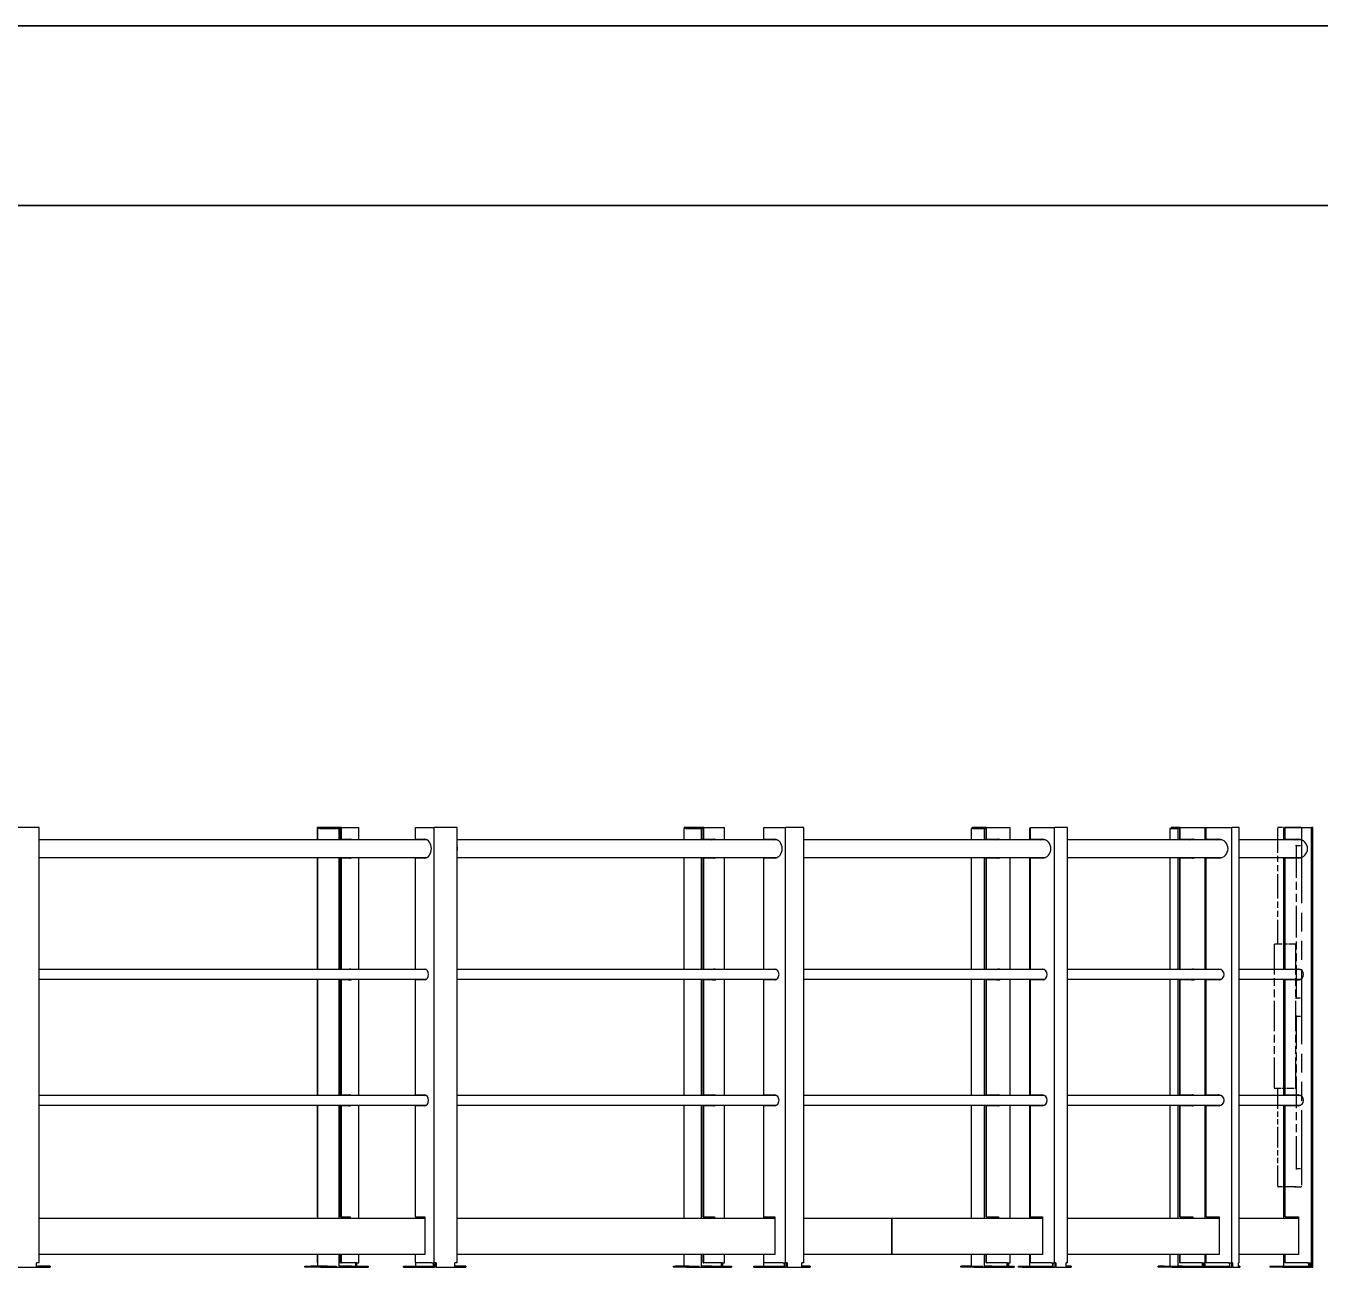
# Model space of a CAD drawing. Header units: millimetres. Extents: x 0 to 59400, y 0 to 42000.
# Drawn here: x 36562 to 40162, y 38547 to 42000 of the extents above; entities that cross this region are included whole.
import ezdxf

# ---------------------------------------------------------------- set-up
doc = ezdxf.new("R2010")
doc.units = ezdxf.units.MM
doc.header["$LTSCALE"] = 100
doc.linetypes.add('DOUBLE_DASH_CHAIN', pattern=[1.2403, 0.6614, -0.0827, 0.1654, -0.0827, 0.1654, -0.0827])
doc.layers.get('0').update_dxf_attribs({"lineweight": 18})
for name, color, linetype, lineweight in [('Border', 7, 'Continuous', 35), ('Reference', 7, 'DOUBLE_DASH_CHAIN', 25), ('Visible', 7, 'Continuous', 25)]:
    doc.layers.add(name, color=color, linetype=linetype, lineweight=lineweight)

# ---------------------------------------------------------------- blocks, each defined once
blk = doc.blocks.new('Borders Bigadan Border')
at = {"layer": 'Border'}
for p, q in [((0, 420), (594, 420)), ((589, 415), (20, 415))]:
    blk.add_line(p, q, dxfattribs=at)

msp = doc.modelspace()

# ---------------------------------------------------------------- linework, layer by layer
at = {"layer": 'Reference', "ltscale": 1.025341}
msp.add_line((40044.01, 39445.38), (40044.01, 39768.43), dxfattribs=at)
at = {"layer": 'Reference', "ltscale": 0.145915}
for p, q in [((40091.95, 39770.38), (40045.96, 39770.38)), ((40091.95, 38770.38), (40045.96, 38770.38))]:
    msp.add_line(p, q, dxfattribs=at)
at = {"layer": 'Reference', "ltscale": 2.063155}
for p, q in [((40108.51, 39770.38), (40091.95, 39770.38)), ((40091.95, 38770.38), (40108.51, 38770.38))]:
    msp.add_line(p, q, dxfattribs=at)
at = {"layer": 'Reference', "ltscale": 3.161765}
msp.add_line((40110.46, 39768.43), (40110.46, 38772.33), dxfattribs=at)
at = {"layer": 'Reference', "ltscale": 1.336254}
for p, q in [((40095.43, 39718.38), (40095.43, 39297.38)), ((40095.43, 39243.38), (40095.43, 38822.38))]:
    msp.add_line(p, q, dxfattribs=at)
at = {"layer": 'Reference', "ltscale": 1.431338}
for p, q in [((40095.44, 39720.38), (40106.93, 39720.38)), ((40106.93, 39295.38), (40095.44, 39295.38)), ((40095.44, 39245.38), (40106.93, 39245.38)), ((40106.93, 38820.38), (40095.44, 38820.38))]:
    msp.add_line(p, q, dxfattribs=at)
at = {"layer": 'Reference', "ltscale": 0.294079}
for p, q in [((40093.21, 39445.38), (40034.21, 39445.38)), ((40034.21, 39045.38), (40093.21, 39045.38))]:
    msp.add_line(p, q, dxfattribs=at)
at = {"layer": 'Reference', "ltscale": 1.269595}
for p, q in [((40034.21, 39445.38), (40034.21, 39045.38)), ((40093.21, 39445.38), (40093.21, 39045.38))]:
    msp.add_line(p, q, dxfattribs=at)
at = {"layer": 'Reference', "ltscale": 0.866629}
msp.add_line((40044.01, 38772.33), (40044.01, 39045.38), dxfattribs=at)
at = {"layer": 'Reference', "ltscale": 0.011797}
for centre, major_axis in [((40046.01, 39768.38), (1.43, -1.43)), ((40046.01, 38772.38), (1.43, 1.43))]:
    msp.add_ellipse(centre, major_axis=major_axis, ratio=0.9748389, start_param=2.3689346, end_param=3.9142507, dxfattribs=at)
at = {"layer": 'Reference', "ltscale": 0.012026}
for centre, major_axis, start_param, end_param in [((40092, 39768.38), (1.43, -1.43), 0.7981383, 2.3689346), ((40108.46, 39768.38), (1.43, 1.43), 5.485047, 7.0558433), ((40092, 38772.38), (1.43, 1.43), 3.9142507, 5.485047), ((40108.46, 38772.38), (1.43, -1.43), 5.5105273, 7.0813236)]:
    msp.add_ellipse(centre, major_axis=major_axis, ratio=0.9748389, start_param=start_param, end_param=end_param, dxfattribs=at)
at = {"layer": 'Reference', "ltscale": 0.016549}
for points, knots in [([(40095.43, 39718.38), (40095.43, 39718.79), (40095.43, 39719.21), (40095.43, 39719.99), (40095.44, 39720.36), (40095.45, 39721.02), (40095.46, 39721.31), (40095.47, 39721.75), (40095.48, 39721.92), (40095.49, 39722.03), (40095.49, 39722.05), (40095.49, 39722.06), (40095.49, 39722.06), (40095.49, 39722.06)], [4.712389, 4.712389, 4.712389, 4.712389, 5.0265482, 5.0265482, 5.3407075, 5.3407075, 5.6504984, 5.6504984, 5.9402856, 5.9402856, 6.0371195, 6.0371195, 6.0488163, 6.0488163, 6.0488163, 6.0488163]), ([(40095.49, 39293.7), (40095.49, 39293.7), (40095.49, 39293.7), (40095.49, 39293.7), (40095.49, 39293.72), (40095.48, 39293.81), (40095.48, 39293.91), (40095.47, 39294.2), (40095.46, 39294.42), (40095.45, 39294.74), (40095.45, 39294.82), (40095.45, 39294.97), (40095.45, 39295.05), (40095.44, 39295.21), (40095.44, 39295.3), (40095.44, 39295.47), (40095.44, 39295.56), (40095.44, 39295.74), (40095.43, 39295.83), (40095.43, 39296.02), (40095.43, 39296.12), (40095.43, 39296.32), (40095.43, 39296.42), (40095.43, 39296.62), (40095.43, 39296.72), (40095.43, 39297), (40095.43, 39297.19), (40095.43, 39297.38)], [3.3759616, 3.3759616, 3.3759616, 3.3759616, 3.3767774, 3.3767774, 3.484784, 3.484784, 3.6786455, 3.6786455, 3.9521385, 3.9521385, 4.0279299, 4.0279299, 4.1045943, 4.1045943, 4.1811864, 4.1811864, 4.2567862, 4.2567862, 4.3346592, 4.3346592, 4.413499, 4.413499, 4.4923102, 4.4923102, 4.5701059, 4.5701059, 4.712389, 4.712389, 4.712389, 4.712389]), ([(40095.49, 39247.06), (40095.49, 39247.06), (40095.49, 39247.06), (40095.49, 39247.06), (40095.49, 39247.04), (40095.48, 39246.95), (40095.48, 39246.85), (40095.47, 39246.56), (40095.46, 39246.34), (40095.45, 39246.02), (40095.45, 39245.94), (40095.45, 39245.79), (40095.45, 39245.71), (40095.44, 39245.55), (40095.44, 39245.46), (40095.44, 39245.29), (40095.44, 39245.2), (40095.44, 39245.02), (40095.43, 39244.93), (40095.43, 39244.74), (40095.43, 39244.64), (40095.43, 39244.44), (40095.43, 39244.34), (40095.43, 39244.14), (40095.43, 39244.04), (40095.43, 39243.75), (40095.43, 39243.57), (40095.43, 39243.38)], [0.234369, 0.234369, 0.234369, 0.234369, 0.2351847, 0.2351847, 0.3431913, 0.3431913, 0.5370528, 0.5370528, 0.8105459, 0.8105459, 0.8863373, 0.8863373, 0.9630016, 0.9630016, 1.0395937, 1.0395937, 1.1151935, 1.1151935, 1.1930666, 1.1930666, 1.2719063, 1.2719063, 1.3507176, 1.3507176, 1.4285132, 1.4285132, 1.5707963, 1.5707963, 1.5707963, 1.5707963]), ([(40095.43, 38822.38), (40095.43, 38821.97), (40095.43, 38821.55), (40095.43, 38821.06), (40095.43, 38820.97), (40095.43, 38820.78), (40095.44, 38820.68), (40095.44, 38820.5), (40095.44, 38820.41), (40095.44, 38820.23), (40095.44, 38820.15), (40095.45, 38819.74), (40095.46, 38819.45), (40095.47, 38819.01), (40095.48, 38818.84), (40095.49, 38818.73), (40095.49, 38818.71), (40095.49, 38818.7), (40095.49, 38818.7), (40095.49, 38818.7)], [1.5707963, 1.5707963, 1.5707963, 1.5707963, 1.8849556, 1.8849556, 1.9629221, 1.9629221, 2.0419405, 2.0419405, 2.1210104, 2.1210104, 2.1991149, 2.1991149, 2.5089057, 2.5089057, 2.798693, 2.798693, 2.8955268, 2.8955268, 2.9072237, 2.9072237, 2.9072237, 2.9072237])]:
    msp.add_open_spline(points, degree=3, knots=knots, dxfattribs=at)
at = {"layer": 'Visible'}
for p, q in [((36599.77, 39770.38), (36525.07, 39770.38)), ((36599.77, 38559.38), (36599.77, 39770.38)), ((37439.89, 39770.38), (37372.9, 39770.38)), ((37372.9, 39770.38), (37372.9, 39737.38)), ((37373.28, 39767.38), (37373.28, 39735.53)), ((37379.98, 39767.38), (37373.28, 39767.38)), ((37379.98, 39767.38), (37426.13, 39767.38)), ((37426.13, 39767.38), (37432.83, 39767.38)), ((37436.17, 39767.38), (37432.83, 39767.38)), ((37432.83, 39767.38), (37432.83, 39735.53)), ((37437.66, 39767.38), (37436.17, 39767.38)), ((37437.66, 39737.38), (37437.66, 39767.38)), ((37439.89, 39770.38), (37488.64, 39770.38)), ((37439.89, 39737.38), (37439.89, 39770.38)), ((37488.64, 39735.53), (37488.64, 39770.38)), ((37646.27, 39770.38), (37697.49, 39770.38)), ((37646.27, 39737.38), (37646.27, 39770.38)), ((37761.61, 39770.38), (37697.49, 39770.38)), ((37697.49, 38559.38), (37697.49, 39770.38)), ((37761.61, 38559.38), (37761.61, 39770.38)), ((38392.08, 39767.38), (38392.08, 39735.53)), ((38397.55, 39767.38), (38392.08, 39767.38)), ((38447.72, 39770.38), (38393.01, 39770.38)), ((38393.01, 39770.38), (38393.01, 39767.38)), ((38397.55, 39767.38), (38435.24, 39767.38)), ((38435.24, 39767.38), (38440.71, 39767.38)), ((38444.68, 39767.38), (38440.71, 39767.38)), ((38440.71, 39767.38), (38440.71, 39735.53)), ((38445.9, 39767.38), (38444.68, 39767.38)), ((38445.9, 39737.38), (38445.9, 39767.38)), ((38447.72, 39770.38), (38505.68, 39770.38)), ((38447.72, 39737.38), (38447.72, 39770.38)), ((38505.68, 39735.53), (38505.68, 39770.38)), ((38614.65, 39767.38), (38613.4, 39767.38)), ((38613.4, 39767.38), (38613.4, 39735.53)), ((38614.65, 39770.38), (38674.61, 39770.38)), ((38614.65, 39737.38), (38614.65, 39770.38)), ((38725.95, 39770.38), (38674.61, 39770.38)), ((38674.61, 38559.38), (38674.61, 39770.38)), ((38725.95, 38559.38), (38725.95, 39770.38)), ((39191.61, 39767.38), (39191.61, 39735.53)), ((39195.66, 39767.38), (39191.61, 39767.38)), ((39234.37, 39770.38), (39193.82, 39770.38)), ((39193.82, 39770.38), (39193.82, 39767.38)), ((39195.66, 39767.38), (39223.6, 39767.38)), ((39223.6, 39767.38), (39227.65, 39767.38)), ((39232.12, 39767.38), (39227.65, 39767.38)), ((39227.65, 39767.38), (39227.65, 39735.53)), ((39233.02, 39767.38), (39232.12, 39767.38)), ((39233.02, 39737.38), (39233.02, 39767.38)), ((39234.37, 39770.38), (39299.54, 39770.38)), ((39234.37, 39737.38), (39234.37, 39770.38)), ((39299.54, 39735.53), (39299.54, 39770.38)), ((39356.1, 39767.38), (39353.58, 39767.38)), ((39353.58, 39767.38), (39353.58, 39735.53)), ((39356.1, 39770.38), (39422.72, 39770.38)), ((39356.1, 39737.38), (39356.1, 39770.38)), ((39459.5, 39770.38), (39422.72, 39770.38)), ((39422.72, 38559.38), (39422.72, 39770.38)), ((39459.5, 38559.38), (39459.5, 39770.38)), ((39744.29, 39767.38), (39744.29, 39735.53)), ((39746.79, 39767.38), (39744.29, 39767.38)), ((39746.79, 39767.38), (39764, 39767.38)), ((39772.7, 39770.38), (39747.7, 39770.38)), ((39747.7, 39770.38), (39747.7, 39767.38)), ((39764, 39767.38), (39766.5, 39767.38)), ((39771.31, 39767.38), (39766.5, 39767.38)), ((39766.5, 39767.38), (39766.5, 39735.53)), ((39771.86, 39767.38), (39771.31, 39767.38)), ((39771.86, 39737.38), (39771.86, 39767.38)), ((39772.7, 39770.38), (39842.82, 39770.38)), ((39772.7, 39737.38), (39772.7, 39770.38)), ((39845.02, 39767.38), (39841.32, 39767.38)), ((39841.32, 39767.38), (39841.32, 39735.53)), ((39842.82, 39767.38), (39842.82, 39770.38)), ((39845.02, 39770.38), (39916.01, 39770.38)), ((39845.02, 39737.38), (39845.02, 39770.38)), ((39936.96, 39770.38), (39916.01, 39770.38)), ((39916.01, 38559.38), (39916.01, 39770.38)), ((39936.96, 38559.38), (39936.96, 39770.38)), ((40064.54, 39767.38), (40059.79, 39767.38)), ((40059.79, 39767.38), (40059.79, 39735.53)), ((40064.54, 39770.38), (40137.45, 39770.38)), ((40064.54, 39737.38), (40064.54, 39770.38)), ((40141.86, 39770.38), (40137.45, 39770.38)), ((40137.45, 38559.38), (40137.45, 39770.38)), ((40141.86, 38559.38), (40141.86, 39770.38)), ((37678.64, 39735.53), (36599.77, 39735.53)), ((37372.9, 39737.38), (37373.28, 39737.38)), ((37437.66, 39737.38), (37439.89, 39737.38)), ((37439.89, 39737.38), (37464.27, 39737.38)), ((37455.09, 39735.53), (37457.23, 39737.38)), ((37646.27, 39737.38), (37671.88, 39737.38)), ((37646.32, 39737.38), (37646.32, 39735.53)), ((37669.71, 39735.53), (37671.95, 39737.38)), ((37673.9, 39737.22), (37671.84, 39735.53)), ((38652.54, 39735.53), (37761.61, 39735.53)), ((38445.9, 39737.38), (38447.72, 39737.38)), ((38447.72, 39737.38), (38476.7, 39737.38)), ((38467.17, 39735.53), (38469.72, 39737.38)), ((38614.65, 39737.38), (38644.63, 39737.38)), ((38640.77, 39735.53), (38643.4, 39737.38)), ((38645.11, 39737.37), (38642.48, 39735.53)), ((39398.2, 39735.53), (38725.95, 39735.53)), ((39233.02, 39737.38), (39234.37, 39737.38)), ((39234.37, 39737.38), (39266.95, 39737.38)), ((39257.41, 39735.53), (39260.27, 39737.38)), ((39257.66, 39735.53), (39257.66, 39735.69)), ((39356.1, 39737.38), (39389.41, 39737.38)), ((39383.99, 39735.53), (39386.92, 39737.38)), ((39388.15, 39737.38), (39385.22, 39735.53)), ((39387.78, 39735.53), (39387.78, 39737.15)), ((39889.88, 39735.53), (39459.5, 39735.53)), ((39771.86, 39737.38), (39772.7, 39737.38)), ((39772.7, 39737.38), (39807.76, 39737.38)), ((39798.52, 39735.53), (39801.6, 39737.38)), ((39815.78, 39735.53), (39815.78, 39735.69)), ((39845.02, 39737.38), (39880.51, 39737.38)), ((39873.73, 39735.53), (39876.85, 39737.38)), ((39877.55, 39737.38), (39874.43, 39735.53)), ((40105.49, 39735.53), (39936.96, 39735.53)), ((40064.54, 39737.38), (40101, 39737.38)), ((40093.08, 39735.53), (40096.28, 39737.38)), ((40096.43, 39737.38), (40093.23, 39735.53)), ((40096.85, 39735.53), (40100.05, 39737.38)), ((40100.2, 39737.38), (40097, 39735.53)), ((36599.77, 39687.23), (37678.64, 39687.23)), ((37372.9, 39685.38), (37372.9, 39376.38)), ((37373.28, 39685.38), (37372.9, 39685.38)), ((37373.28, 39687.23), (37373.28, 39374.83)), ((37432.83, 39687.23), (37432.83, 39374.83)), ((37439.89, 39685.38), (37437.66, 39685.38)), ((37437.66, 39376.38), (37437.66, 39685.38)), ((37439.89, 39376.38), (37439.89, 39685.38)), ((37464.27, 39685.38), (37439.89, 39685.38)), ((37488.64, 39374.83), (37488.64, 39687.23)), ((37646.27, 39376.38), (37646.27, 39685.38)), ((37671.88, 39685.38), (37646.27, 39685.38)), ((37646.32, 39687.23), (37646.32, 39685.38)), ((37761.61, 39687.23), (38652.54, 39687.23)), ((38392.08, 39687.23), (38392.08, 39374.83)), ((38440.71, 39687.23), (38440.71, 39374.83)), ((38447.72, 39685.38), (38445.9, 39685.38)), ((38445.9, 39376.38), (38445.9, 39685.38)), ((38447.72, 39376.38), (38447.72, 39685.38)), ((38476.7, 39685.38), (38447.72, 39685.38)), ((38505.68, 39374.83), (38505.68, 39687.23)), ((38613.4, 39687.23), (38613.4, 39374.83)), ((38614.65, 39376.38), (38614.65, 39685.38)), ((38644.63, 39685.38), (38614.65, 39685.38)), ((38725.95, 39687.23), (39398.2, 39687.23)), ((39191.61, 39687.23), (39191.61, 39374.83)), ((39227.65, 39687.23), (39227.65, 39374.83)), ((39234.37, 39685.38), (39233.02, 39685.38)), ((39233.02, 39376.38), (39233.02, 39685.38)), ((39234.37, 39376.38), (39234.37, 39685.38)), ((39266.95, 39685.38), (39234.37, 39685.38)), ((39299.54, 39374.83), (39299.54, 39687.23)), ((39353.58, 39687.23), (39353.58, 39374.83)), ((39356.1, 39376.38), (39356.1, 39685.38)), ((39389.41, 39685.38), (39356.1, 39685.38)), ((39387.78, 39686.44), (39387.78, 39687.23)), ((39459.5, 39687.23), (39889.88, 39687.23)), ((39744.29, 39687.23), (39744.29, 39374.83)), ((39766.5, 39687.23), (39766.5, 39374.83)), ((39772.7, 39685.38), (39771.86, 39685.38)), ((39771.86, 39376.38), (39771.86, 39685.38)), ((39772.7, 39376.38), (39772.7, 39685.38)), ((39807.76, 39685.38), (39772.7, 39685.38)), ((39812.37, 39686), (39812.37, 39687.23)), ((39815.78, 39687.07), (39815.78, 39687.23)), ((39841.32, 39687.23), (39841.32, 39374.83)), ((39845.02, 39376.38), (39845.02, 39685.38)), ((39880.51, 39685.38), (39845.02, 39685.38)), ((39936.96, 39687.23), (40105.49, 39687.23)), ((40059.79, 39687.23), (40059.79, 39374.83)), ((40064.54, 39376.38), (40064.54, 39685.38)), ((40101, 39685.38), (40064.54, 39685.38)), ((37676.54, 39374.83), (36599.77, 39374.83)), ((36599.77, 39347.93), (37676.54, 39347.93)), ((37372.9, 39376.38), (37373.28, 39376.38)), ((37372.9, 39346.38), (37372.9, 39026.38)), ((37373.28, 39346.38), (37372.9, 39346.38)), ((37373.28, 39347.93), (37373.28, 39024.83)), ((37432.83, 39347.93), (37432.83, 39024.83)), ((37437.66, 39376.38), (37439.89, 39376.38)), ((37439.89, 39346.38), (37437.66, 39346.38)), ((37437.66, 39026.38), (37437.66, 39346.38)), ((37439.89, 39376.38), (37464.27, 39376.38)), ((37439.89, 39026.38), (37439.89, 39346.38)), ((37464.27, 39346.38), (37439.89, 39346.38)), ((37457.4, 39374.83), (37459.2, 39376.38)), ((37488.64, 39024.83), (37488.64, 39347.93)), ((37646.27, 39376.38), (37671.88, 39376.38)), ((37646.27, 39026.38), (37646.27, 39346.38)), ((37671.88, 39346.38), (37646.27, 39346.38)), ((37646.32, 39376.38), (37646.32, 39374.83)), ((37646.32, 39347.93), (37646.32, 39346.38)), ((37672.14, 39374.83), (37673.74, 39376.14)), ((37675.22, 39375.6), (37674.28, 39374.83)), ((38650.08, 39374.83), (37761.61, 39374.83)), ((37761.61, 39347.93), (38650.08, 39347.93)), ((38392.08, 39347.93), (38392.08, 39024.83)), ((38440.71, 39347.93), (38440.71, 39024.83)), ((38445.9, 39376.38), (38447.72, 39376.38)), ((38447.72, 39346.38), (38445.9, 39346.38)), ((38445.9, 39026.38), (38445.9, 39346.38)), ((38447.72, 39376.38), (38476.7, 39376.38)), ((38447.72, 39026.38), (38447.72, 39346.38)), ((38476.7, 39346.38), (38447.72, 39346.38)), ((38469.93, 39374.83), (38472.06, 39376.38)), ((38505.68, 39024.83), (38505.68, 39347.93)), ((38613.4, 39347.93), (38613.4, 39024.83)), ((38614.65, 39376.38), (38644.63, 39376.38)), ((38614.65, 39026.38), (38614.65, 39346.38)), ((38644.63, 39346.38), (38614.65, 39346.38)), ((38643.62, 39374.83), (38645.74, 39376.32)), ((38647.1, 39376.07), (38645.33, 39374.83)), ((39395.47, 39374.83), (38725.95, 39374.83)), ((38725.95, 39347.93), (39395.47, 39347.93)), ((39191.61, 39347.93), (39191.61, 39024.83)), ((39227.65, 39347.93), (39227.65, 39024.83)), ((39233.02, 39376.38), (39234.37, 39376.38)), ((39234.37, 39346.38), (39233.02, 39346.38)), ((39233.02, 39026.38), (39233.02, 39346.38)), ((39234.37, 39376.38), (39266.95, 39376.38)), ((39234.37, 39026.38), (39234.37, 39346.38)), ((39266.95, 39346.38), (39234.37, 39346.38)), ((39260.5, 39374.83), (39262.9, 39376.38)), ((39299.54, 39024.83), (39299.54, 39347.93)), ((39353.58, 39347.93), (39353.58, 39024.83)), ((39356.1, 39376.38), (39389.41, 39376.38)), ((39356.1, 39026.38), (39356.1, 39346.38)), ((39389.41, 39346.38), (39356.1, 39346.38)), ((39387.16, 39374.83), (39389.61, 39376.38)), ((39390.73, 39376.31), (39388.39, 39374.83)), ((39886.97, 39374.83), (39459.5, 39374.83)), ((39459.5, 39347.93), (39886.97, 39347.93)), ((39744.29, 39347.93), (39744.29, 39024.83)), ((39766.5, 39347.93), (39766.5, 39024.83)), ((39771.86, 39376.38), (39772.7, 39376.38)), ((39772.7, 39346.38), (39771.86, 39346.38)), ((39771.86, 39026.38), (39771.86, 39346.38)), ((39772.7, 39376.38), (39807.76, 39376.38)), ((39772.7, 39026.38), (39772.7, 39346.38)), ((39807.76, 39346.38), (39772.7, 39346.38)), ((39801.85, 39374.83), (39804.43, 39376.38)), ((39812.37, 39347.49), (39812.37, 39347.93)), ((39841.32, 39347.93), (39841.32, 39024.83)), ((39845.02, 39376.38), (39880.51, 39376.38)), ((39845.02, 39026.38), (39845.02, 39346.38)), ((39880.51, 39346.38), (39845.02, 39346.38)), ((39877.1, 39374.83), (39879.71, 39376.38)), ((39880.41, 39376.38), (39877.8, 39374.83)), ((40105.49, 39374.83), (39936.96, 39374.83)), ((39936.96, 39347.93), (40105.49, 39347.93)), ((40059.79, 39347.93), (40059.79, 39024.83)), ((40064.54, 39376.38), (40101, 39376.38)), ((40064.54, 39026.38), (40064.54, 39346.38)), ((40101, 39346.38), (40064.54, 39346.38)), ((40096.54, 39374.83), (40099.23, 39376.38)), ((40099.37, 39376.38), (40096.69, 39374.83)), ((40100.31, 39374.83), (40102.8, 39376.27)), ((40102.92, 39376.25), (40100.46, 39374.83)), ((37676.54, 39024.83), (36599.77, 39024.83)), ((37372.9, 39026.38), (37373.28, 39026.38)), ((37437.66, 39026.38), (37439.89, 39026.38)), ((37439.89, 39026.38), (37464.27, 39026.38)), ((37457.4, 39024.83), (37459.2, 39026.38)), ((37646.27, 39026.38), (37671.88, 39026.38)), ((37646.32, 39026.38), (37646.32, 39024.83)), ((37672.14, 39024.83), (37673.74, 39026.14)), ((37675.22, 39025.6), (37674.28, 39024.83)), ((38650.08, 39024.83), (37761.61, 39024.83)), ((38445.9, 39026.38), (38447.72, 39026.38)), ((38447.72, 39026.38), (38476.7, 39026.38)), ((38469.93, 39024.83), (38472.06, 39026.38)), ((38614.65, 39026.38), (38644.63, 39026.38)), ((38643.62, 39024.83), (38645.74, 39026.32)), ((38647.1, 39026.07), (38645.33, 39024.83)), ((39395.47, 39024.83), (38725.95, 39024.83)), ((39233.02, 39026.38), (39234.37, 39026.38)), ((39234.37, 39026.38), (39266.95, 39026.38)), ((39260.5, 39024.83), (39262.9, 39026.38)), ((39356.1, 39026.38), (39389.41, 39026.38)), ((39387.16, 39024.83), (39389.61, 39026.38)), ((39390.73, 39026.31), (39388.39, 39024.83)), ((39886.97, 39024.83), (39459.5, 39024.83)), ((39771.86, 39026.38), (39772.7, 39026.38)), ((39772.7, 39026.38), (39807.76, 39026.38)), ((39801.85, 39024.83), (39804.43, 39026.38)), ((39845.02, 39026.38), (39880.51, 39026.38)), ((39877.1, 39024.83), (39879.71, 39026.38)), ((39880.41, 39026.38), (39877.8, 39024.83)), ((40105.49, 39024.83), (39936.96, 39024.83)), ((40064.54, 39026.38), (40101, 39026.38)), ((40096.54, 39024.83), (40099.23, 39026.38)), ((40099.37, 39026.38), (40096.69, 39024.83)), ((40100.31, 39024.83), (40102.8, 39026.27)), ((40102.92, 39026.25), (40100.46, 39024.83)), ((36599.77, 38997.93), (37676.54, 38997.93)), ((37372.9, 38996.38), (37372.9, 38687.38)), ((37373.28, 38996.38), (37372.9, 38996.38)), ((37373.28, 38997.93), (37373.28, 38682.38)), ((37432.83, 38997.93), (37432.83, 38682.38)), ((37439.89, 38996.38), (37437.66, 38996.38)), ((37437.66, 38687.38), (37437.66, 38996.38)), ((37464.27, 38996.38), (37439.89, 38996.38)), ((37439.89, 38687.38), (37439.89, 38996.38)), ((37488.64, 38682.38), (37488.64, 38997.93)), ((37671.88, 38996.38), (37646.27, 38996.38)), ((37646.27, 38687.38), (37646.27, 38996.38)), ((37646.32, 38997.93), (37646.32, 38996.38)), ((37761.61, 38997.93), (38650.08, 38997.93)), ((38392.08, 38997.93), (38392.08, 38682.38)), ((38440.71, 38997.93), (38440.71, 38682.38)), ((38447.72, 38996.38), (38445.9, 38996.38)), ((38445.9, 38687.38), (38445.9, 38996.38)), ((38476.7, 38996.38), (38447.72, 38996.38)), ((38447.72, 38687.38), (38447.72, 38996.38)), ((38505.68, 38682.38), (38505.68, 38997.93)), ((38613.4, 38997.93), (38613.4, 38682.38)), ((38644.63, 38996.38), (38614.65, 38996.38)), ((38614.65, 38687.38), (38614.65, 38996.38)), ((38725.95, 38997.93), (39395.47, 38997.93)), ((39191.61, 38997.93), (39191.61, 38682.38)), ((39227.65, 38997.93), (39227.65, 38682.38)), ((39234.37, 38996.38), (39233.02, 38996.38)), ((39233.02, 38687.38), (39233.02, 38996.38)), ((39266.95, 38996.38), (39234.37, 38996.38)), ((39234.37, 38687.38), (39234.37, 38996.38)), ((39299.54, 38682.38), (39299.54, 38997.93)), ((39353.58, 38997.93), (39353.58, 38682.38)), ((39389.41, 38996.38), (39356.1, 38996.38)), ((39356.1, 38687.38), (39356.1, 38996.38)), ((39459.5, 38997.93), (39886.97, 38997.93)), ((39744.29, 38997.93), (39744.29, 38682.38)), ((39766.5, 38997.93), (39766.5, 38682.38)), ((39772.7, 38996.38), (39771.86, 38996.38)), ((39771.86, 38687.38), (39771.86, 38996.38)), ((39807.76, 38996.38), (39772.7, 38996.38)), ((39772.7, 38687.38), (39772.7, 38996.38)), ((39812.37, 38997.49), (39812.37, 38997.93)), ((39841.32, 38997.93), (39841.32, 38682.38)), ((39880.51, 38996.38), (39845.02, 38996.38)), ((39845.02, 38687.38), (39845.02, 38996.38)), ((39936.96, 38997.93), (40105.49, 38997.93)), ((40059.79, 38997.93), (40059.79, 38682.38)), ((40101, 38996.38), (40064.54, 38996.38)), ((40064.54, 38687.38), (40064.54, 38996.38)), ((37672.23, 38682.38), (36599.77, 38682.38)), ((37372.9, 38687.38), (37373.28, 38687.38)), ((37437.66, 38687.38), (37439.89, 38687.38)), ((37439.89, 38687.38), (37464.6, 38687.38)), ((37452.86, 38682.38), (37452.86, 38687.38)), ((37462.37, 38682.38), (37462.37, 38687.38)), ((37464.6, 38687.38), (37464.6, 38682.38)), ((37646.27, 38687.38), (37672.23, 38687.38)), ((37646.32, 38687.38), (37646.32, 38682.38)), ((37667.37, 38682.38), (37667.37, 38687.38)), ((37669.51, 38687.38), (37669.51, 38682.38)), ((37672.23, 38687.38), (37672.23, 38582.38)), ((38645.04, 38682.38), (37761.61, 38682.38)), ((38445.9, 38687.38), (38447.72, 38687.38)), ((38447.72, 38687.38), (38477.1, 38687.38)), ((38464.53, 38682.38), (38464.53, 38687.38)), ((38475.27, 38682.38), (38475.27, 38687.38)), ((38477.1, 38687.38), (38477.1, 38682.38)), ((38614.65, 38687.38), (38645.04, 38687.38)), ((38638.04, 38682.38), (38638.04, 38687.38)), ((38639.75, 38687.38), (38639.75, 38682.38)), ((38645.04, 38687.38), (38645.04, 38582.38)), ((38969.89, 38682.38), (38725.95, 38682.38)), ((38969.89, 38682.38), (38970.55, 38682.38)), ((38969.89, 38682.38), (38969.89, 38582.38)), ((38970.55, 38682.38), (38970.55, 38582.38)), ((39389.87, 38682.38), (38970.55, 38682.38)), ((39233.02, 38687.38), (39234.37, 38687.38)), ((39234.37, 38687.38), (39267.4, 38687.38)), ((39254.43, 38682.38), (39254.43, 38687.38)), ((39257.66, 38682.38), (39257.66, 38687.38)), ((39266.05, 38682.38), (39266.05, 38687.38)), ((39267.4, 38687.38), (39267.4, 38682.38)), ((39356.1, 38687.38), (39389.87, 38687.38)), ((39380.96, 38682.38), (39380.96, 38687.38)), ((39382.18, 38687.38), (39382.18, 38682.38)), ((39387.78, 38682.38), (39387.78, 38687.38)), ((39389.87, 38687.38), (39389.87, 38582.38)), ((39881, 38682.38), (39459.5, 38682.38)), ((39771.86, 38687.38), (39772.7, 38687.38)), ((39772.7, 38687.38), (39808.24, 38687.38)), ((39795.32, 38682.38), (39795.32, 38687.38)), ((39807.41, 38682.38), (39807.41, 38687.38)), ((39808.24, 38687.38), (39808.24, 38682.38)), ((39845.02, 38687.38), (39881, 38687.38)), ((39870.49, 38682.38), (39870.49, 38687.38)), ((39871.19, 38687.38), (39871.19, 38682.38)), ((39881, 38687.38), (39881, 38582.38)), ((40101.5, 38682.38), (39936.96, 38682.38)), ((40064.54, 38687.38), (40101.5, 38687.38)), ((40089.76, 38682.38), (40089.76, 38687.38)), ((40089.9, 38687.38), (40089.9, 38682.38)), ((40093.52, 38682.38), (40093.52, 38687.38)), ((40093.67, 38687.38), (40093.67, 38682.38)), ((40101.5, 38687.38), (40101.5, 38582.38)), ((36599.77, 38559.38), (36592.3, 38559.38)), ((36592.3, 38547.38), (36592.3, 38559.38)), ((36592.3, 38550.38), (36596.14, 38550.38)), ((36630.17, 38550.38), (36596.14, 38550.38)), ((37671.44, 38582.38), (36599.77, 38582.38)), ((36630.17, 38550.38), (36630.17, 38547.38)), ((37338.3, 38550.38), (37355.27, 38550.38)), ((37338.3, 38547.38), (37338.3, 38550.38)), ((37401.42, 38550.39), (37355.27, 38550.39)), ((37355.27, 38547.39), (37355.27, 38550.39)), ((37372.9, 38582.38), (37372.9, 38559.38)), ((37373.28, 38559.38), (37372.9, 38559.38)), ((37373.28, 38582.38), (37373.28, 38550.39)), ((37401.42, 38550.39), (37424.13, 38550.39)), ((37401.42, 38547.39), (37401.42, 38550.39)), ((37424.13, 38550.39), (37426.13, 38550.39)), ((37426.13, 38547.39), (37426.13, 38550.39)), ((37432.83, 38582.38), (37432.83, 38550.38)), ((37467.81, 38550.38), (37432.83, 38550.38)), ((37437.66, 38559.38), (37437.66, 38582.38)), ((37437.66, 38559.38), (37439.89, 38559.38)), ((37439.89, 38559.38), (37439.89, 38582.38)), ((37482.63, 38559.38), (37439.89, 38559.38)), ((37467.81, 38550.38), (37514.56, 38550.38)), ((37467.81, 38547.38), (37467.81, 38550.38)), ((37479.58, 38559.38), (37479.58, 38556.38)), ((37479.58, 38556.38), (37479.58, 38550.38)), ((37479.94, 38559.38), (37479.94, 38550.38)), ((37481.94, 38559.38), (37481.94, 38550.38)), ((37482.63, 38559.38), (37488.64, 38559.38)), ((37488.64, 38559.38), (37488.64, 38582.38)), ((37514.56, 38550.38), (37514.56, 38547.38)), ((37612.83, 38550.38), (37661.95, 38550.38)), ((37612.83, 38547.38), (37612.83, 38550.38)), ((37626.77, 38550.39), (37646.32, 38550.39)), ((37626.77, 38550.38), (37626.77, 38550.39)), ((37646.27, 38559.38), (37646.27, 38582.38)), ((37691.17, 38559.38), (37646.27, 38559.38)), ((37646.32, 38559.38), (37646.32, 38550.38)), ((37661.95, 38550.38), (37691.16, 38550.38)), ((37661.95, 38550.38), (37661.95, 38547.38)), ((37672.23, 38582.38), (37671.44, 38582.38)), ((37691.16, 38550.38), (37695.44, 38550.38)), ((37691.17, 38559.38), (37697.49, 38559.38)), ((37695.44, 38559.38), (37695.44, 38556.38)), ((37695.44, 38556.38), (37695.44, 38550.38)), ((37703.9, 38559.38), (37697.49, 38559.38)), ((37697.57, 38556.38), (37697.57, 38559.38)), ((37697.57, 38556.38), (37697.57, 38547.38)), ((37701.8, 38559.38), (37701.8, 38547.38)), ((37703.9, 38559.38), (37703.9, 38547.38)), ((37761.61, 38559.38), (37755.2, 38559.38)), ((37755.2, 38547.38), (37755.2, 38559.38)), ((37755.2, 38550.38), (37756.71, 38550.38)), ((37785.92, 38550.38), (37756.71, 38550.38)), ((38644.12, 38582.38), (37761.61, 38582.38)), ((37785.92, 38550.38), (37785.92, 38547.38)), ((38363.5, 38550.38), (38368.17, 38550.38)), ((38363.5, 38547.38), (38363.5, 38550.38)), ((38405.86, 38550.39), (38368.17, 38550.39)), ((38368.17, 38547.39), (38368.17, 38550.39)), ((38392.08, 38582.38), (38392.08, 38550.39)), ((38405.86, 38550.39), (38432.86, 38550.39)), ((38405.86, 38547.39), (38405.86, 38550.39)), ((38432.86, 38550.39), (38435.24, 38550.39)), ((38435.24, 38547.39), (38435.24, 38550.39)), ((38440.71, 38582.38), (38440.71, 38550.38)), ((38469.28, 38550.38), (38440.71, 38550.38)), ((38445.9, 38559.38), (38445.9, 38582.38)), ((38445.9, 38559.38), (38447.72, 38559.38)), ((38447.72, 38559.38), (38447.72, 38582.38)), ((38498.53, 38559.38), (38447.72, 38559.38)), ((38469.28, 38550.38), (38524.86, 38550.38)), ((38469.28, 38547.38), (38469.28, 38550.38)), ((38496.29, 38559.38), (38496.29, 38556.38)), ((38496.29, 38556.38), (38496.29, 38550.38)), ((38497.83, 38559.38), (38497.83, 38550.38)), ((38498.53, 38559.38), (38505.68, 38559.38)), ((38500.21, 38559.38), (38500.21, 38550.38)), ((38505.68, 38559.38), (38505.68, 38582.38)), ((38524.86, 38550.38), (38524.86, 38547.38)), ((38586.59, 38550.38), (38644.08, 38550.38)), ((38586.59, 38547.38), (38586.59, 38550.38)), ((38588.14, 38550.39), (38613.4, 38550.39)), ((38588.14, 38550.38), (38588.14, 38550.39)), ((38613.4, 38582.38), (38613.4, 38550.38)), ((38614.65, 38559.38), (38614.65, 38582.38)), ((38667.22, 38559.38), (38614.65, 38559.38)), ((38644.08, 38550.38), (38667.47, 38550.38)), ((38644.08, 38550.38), (38644.08, 38547.38)), ((38645.04, 38582.38), (38644.12, 38582.38)), ((38667.22, 38559.38), (38674.61, 38559.38)), ((38667.47, 38550.38), (38670.89, 38550.38)), ((38670.89, 38559.38), (38670.89, 38556.38)), ((38670.89, 38556.38), (38670.89, 38550.38)), ((38672.6, 38556.38), (38672.6, 38559.38)), ((38672.6, 38556.38), (38672.6, 38547.38)), ((38679.74, 38559.38), (38674.61, 38559.38)), ((38677.28, 38559.38), (38677.28, 38547.38)), ((38679.74, 38559.38), (38679.74, 38547.38)), ((38725.95, 38559.38), (38720.81, 38559.38)), ((38720.81, 38547.38), (38720.81, 38559.38)), ((38743.33, 38550.38), (38720.81, 38550.38)), ((38969.89, 38582.38), (38725.95, 38582.38)), ((38743.33, 38550.38), (38743.33, 38547.38)), ((38970.55, 38582.38), (38969.89, 38582.38)), ((39388.84, 38582.38), (38970.55, 38582.38)), ((39190.57, 38550.39), (39162.63, 38550.39)), ((39162.63, 38547.39), (39162.63, 38550.39)), ((39190.57, 38550.39), (39220.92, 38550.39)), ((39190.57, 38547.39), (39190.57, 38550.39)), ((39191.61, 38582.38), (39191.61, 38550.39)), ((39220.92, 38550.39), (39223.6, 38550.39)), ((39223.6, 38547.39), (39223.6, 38550.39)), ((39227.65, 38582.38), (39227.65, 38550.38)), ((39248.83, 38550.38), (39227.65, 38550.38)), ((39233.02, 38559.38), (39233.02, 38582.38)), ((39233.02, 38559.38), (39234.37, 38559.38)), ((39234.37, 38559.38), (39234.37, 38582.38)), ((39291.5, 38559.38), (39234.37, 38559.38)), ((39248.83, 38550.38), (39311.32, 38550.38)), ((39248.83, 38547.38), (39248.83, 38550.38)), ((39290.14, 38559.38), (39290.14, 38556.38)), ((39290.14, 38556.38), (39290.14, 38550.38)), ((39291.5, 38559.38), (39299.54, 38559.38)), ((39292.81, 38559.38), (39292.81, 38550.38)), ((39295.48, 38559.38), (39295.48, 38550.38)), ((39299.54, 38559.38), (39299.54, 38582.38)), ((39311.32, 38550.38), (39311.32, 38547.38)), ((39323.48, 38550.39), (39353.58, 38550.39)), ((39323.48, 38547.39), (39323.48, 38550.39)), ((39334.37, 38550.38), (39398.26, 38550.38)), ((39334.37, 38547.38), (39334.37, 38550.38)), ((39353.58, 38582.38), (39353.58, 38550.38)), ((39356.1, 38559.38), (39356.1, 38582.38)), ((39414.51, 38559.38), (39356.1, 38559.38)), ((39389.87, 38582.38), (39388.84, 38582.38)), ((39398.26, 38550.38), (39415.01, 38550.38)), ((39398.26, 38550.38), (39398.26, 38547.38)), ((39414.51, 38559.38), (39422.72, 38559.38)), ((39415.01, 38550.38), (39417.46, 38550.38)), ((39417.46, 38559.38), (39417.46, 38556.38)), ((39417.46, 38556.38), (39417.46, 38550.38)), ((39418.69, 38556.38), (39418.69, 38559.38)), ((39418.69, 38556.38), (39418.69, 38547.38)), ((39426.4, 38559.38), (39422.72, 38559.38)), ((39423.66, 38559.38), (39423.66, 38547.38)), ((39426.4, 38559.38), (39426.4, 38547.38)), ((39459.5, 38559.38), (39455.82, 38559.38)), ((39455.82, 38547.38), (39455.82, 38559.38)), ((39469.36, 38550.38), (39455.82, 38550.38)), ((39879.91, 38582.38), (39459.5, 38582.38)), ((39469.36, 38550.38), (39469.36, 38547.38)), ((39728.46, 38550.39), (39711.24, 38550.39)), ((39711.24, 38547.39), (39711.24, 38550.39)), ((39728.46, 38550.39), (39761.12, 38550.39)), ((39728.46, 38547.39), (39728.46, 38550.39)), ((39744.29, 38582.38), (39744.29, 38550.39)), ((39761.12, 38550.39), (39764, 38550.39)), ((39764, 38547.39), (39764, 38550.39)), ((39766.5, 38582.38), (39766.5, 38550.38)), ((39779.56, 38550.38), (39766.5, 38550.38)), ((39771.86, 38559.38), (39771.86, 38582.38)), ((39771.86, 38559.38), (39772.7, 38559.38)), ((39772.7, 38559.38), (39772.7, 38582.38)), ((39834.18, 38559.38), (39772.7, 38559.38)), ((39779.56, 38550.38), (39807.43, 38550.38)), ((39779.56, 38547.38), (39779.56, 38550.38)), ((39807.43, 38550.39), (39840.5, 38550.39)), ((39807.43, 38547.39), (39807.43, 38550.39)), ((39830.38, 38550.38), (39898.45, 38550.38)), ((39830.38, 38547.38), (39830.38, 38550.38)), ((39833.75, 38559.38), (39833.75, 38556.38)), ((39833.75, 38556.38), (39833.75, 38550.39)), ((39834.18, 38559.38), (39841.32, 38559.38)), ((39837.44, 38559.38), (39837.44, 38550.39)), ((39840.33, 38559.38), (39840.33, 38550.39)), ((39840.5, 38550.39), (39841.32, 38550.39)), ((39841.32, 38582.38), (39841.32, 38550.38)), ((39845.02, 38559.38), (39845.02, 38582.38)), ((39907.26, 38559.38), (39845.02, 38559.38)), ((39881, 38582.38), (39879.91, 38582.38)), ((39898.45, 38550.38), (39908, 38550.38)), ((39898.45, 38550.38), (39898.45, 38547.38)), ((39907.26, 38559.38), (39916.01, 38559.38)), ((39908, 38550.38), (39909.39, 38550.38)), ((39909.39, 38559.38), (39909.39, 38556.38)), ((39909.39, 38556.38), (39909.39, 38550.38)), ((39910.09, 38556.38), (39910.09, 38559.38)), ((39910.09, 38556.38), (39910.09, 38547.38)), ((39915.19, 38559.38), (39915.19, 38547.38)), ((39918.11, 38559.38), (39916.01, 38559.38)), ((39918.11, 38559.38), (39918.11, 38547.38)), ((39936.96, 38559.38), (39934.87, 38559.38)), ((39934.87, 38547.38), (39934.87, 38559.38)), ((39938.96, 38550.38), (39934.87, 38550.38)), ((40100.37, 38582.38), (39936.96, 38582.38)), ((39938.96, 38550.38), (39938.96, 38547.38)), ((40023.28, 38550.39), (40057.24, 38550.39)), ((40023.28, 38547.39), (40023.28, 38550.39)), ((40057.24, 38550.39), (40059.79, 38550.39)), ((40057.49, 38550.38), (40127.41, 38550.38)), ((40057.49, 38547.38), (40057.49, 38550.38)), ((40059.79, 38582.38), (40059.79, 38550.38)), ((40064.54, 38559.38), (40064.54, 38582.38)), ((40128.47, 38559.38), (40064.54, 38559.38)), ((40101.5, 38582.38), (40100.37, 38582.38)), ((40127.41, 38550.38), (40129.42, 38550.38)), ((40127.41, 38550.38), (40127.41, 38547.38)), ((40128.47, 38559.38), (40137.45, 38559.38)), ((40129.42, 38550.38), (40129.71, 38550.38)), ((40129.71, 38559.38), (40129.71, 38556.38)), ((40129.71, 38556.38), (40129.71, 38550.38)), ((40129.86, 38556.38), (40129.86, 38559.38)), ((40129.86, 38556.38), (40129.86, 38547.38)), ((40133.48, 38556.38), (40133.48, 38559.38)), ((40133.48, 38556.38), (40133.48, 38547.38)), ((40133.62, 38556.38), (40133.62, 38559.38)), ((40133.62, 38556.38), (40133.62, 38550.38)), ((40133.62, 38550.38), (40133.92, 38550.38)), ((40134.9, 38550.38), (40133.92, 38550.38)), ((40134.9, 38559.38), (40134.9, 38547.38)), ((40137.89, 38559.38), (40137.45, 38559.38)), ((40137.89, 38559.38), (40137.89, 38547.38)), ((40141.86, 38559.38), (40141.42, 38559.38)), ((40141.42, 38547.38), (40141.42, 38559.38)), ((36532.54, 38547.38), (36592.3, 38547.38)), ((36592.3, 38547.38), (36596.14, 38547.38)), ((36596.14, 38547.38), (36630.17, 38547.38)), ((37379.98, 38547.38), (37338.3, 38547.38)), ((37401.42, 38547.39), (37355.27, 38547.39)), ((37379.98, 38547.39), (37379.98, 38547.38)), ((37381.99, 38547.38), (37379.98, 38547.38)), ((37381.99, 38547.39), (37381.99, 38547.38)), ((37381.99, 38547.38), (37422.27, 38547.38)), ((37424.13, 38547.39), (37401.42, 38547.39)), ((37422.27, 38547.39), (37422.27, 38547.38)), ((37424.13, 38547.39), (37426.13, 38547.39)), ((37426.13, 38547.39), (37426.13, 38547.38)), ((37426.13, 38547.38), (37467.81, 38547.38)), ((37467.81, 38547.38), (37514.56, 38547.38)), ((37612.83, 38547.38), (37661.95, 38547.38)), ((37661.95, 38547.38), (37691.16, 38547.38)), ((37691.16, 38547.38), (37697.57, 38547.38)), ((37697.57, 38547.39), (37699.01, 38547.39)), ((37699.01, 38547.38), (37697.57, 38547.38)), ((37699.01, 38547.39), (37699.01, 38547.38)), ((37701.8, 38547.38), (37699.01, 38547.38)), ((37703.9, 38547.38), (37701.8, 38547.38)), ((37703.9, 38547.38), (37755.2, 38547.38)), ((37755.2, 38547.38), (37756.71, 38547.38)), ((37756.71, 38547.38), (37785.92, 38547.38)), ((38397.55, 38547.38), (38363.5, 38547.38)), ((38405.86, 38547.39), (38368.17, 38547.39)), ((38397.55, 38547.39), (38397.55, 38547.38)), ((38399.93, 38547.38), (38397.55, 38547.38)), ((38399.93, 38547.39), (38399.93, 38547.38)), ((38399.93, 38547.38), (38435.24, 38547.38)), ((38432.86, 38547.39), (38405.86, 38547.39)), ((38432.86, 38547.39), (38435.24, 38547.39)), ((38435.24, 38547.39), (38435.24, 38547.38)), ((38435.24, 38547.38), (38469.28, 38547.38)), ((38469.28, 38547.38), (38524.86, 38547.38)), ((38586.59, 38547.38), (38644.08, 38547.38)), ((38644.08, 38547.38), (38667.47, 38547.38)), ((38667.47, 38547.38), (38672.6, 38547.38)), ((38672.6, 38547.38), (38677.28, 38547.38)), ((38679.74, 38547.38), (38677.28, 38547.38)), ((38679.74, 38547.38), (38720.81, 38547.38)), ((38720.81, 38547.38), (38743.33, 38547.38)), ((39190.57, 38547.39), (39162.63, 38547.39)), ((39170.43, 38547.38), (39170.43, 38547.39)), ((39195.66, 38547.38), (39170.43, 38547.38)), ((39220.92, 38547.39), (39190.57, 38547.39)), ((39195.66, 38547.39), (39195.66, 38547.38)), ((39198.34, 38547.38), (39195.66, 38547.38)), ((39198.34, 38547.39), (39198.34, 38547.38)), ((39198.34, 38547.38), (39223.6, 38547.38)), ((39220.92, 38547.39), (39223.6, 38547.39)), ((39223.6, 38547.39), (39223.6, 38547.38)), ((39223.6, 38547.38), (39248.83, 38547.38)), ((39248.83, 38547.38), (39311.32, 38547.38)), ((39334.37, 38547.39), (39323.48, 38547.39)), ((39334.37, 38547.38), (39398.26, 38547.38)), ((39398.26, 38547.38), (39415.01, 38547.38)), ((39415.01, 38547.38), (39418.69, 38547.38)), ((39418.69, 38547.38), (39423.66, 38547.38)), ((39426.4, 38547.38), (39423.66, 38547.38)), ((39426.4, 38547.38), (39455.82, 38547.38)), ((39455.82, 38547.38), (39469.36, 38547.38)), ((39728.46, 38547.39), (39711.24, 38547.39)), ((39761.12, 38547.39), (39728.46, 38547.39)), ((39731.24, 38547.38), (39731.24, 38547.39)), ((39746.79, 38547.38), (39731.24, 38547.38)), ((39746.79, 38547.39), (39746.79, 38547.38)), ((39749.67, 38547.38), (39746.79, 38547.38)), ((39749.67, 38547.39), (39749.67, 38547.38)), ((39749.67, 38547.38), (39764, 38547.38)), ((39761.12, 38547.39), (39764, 38547.39)), ((39764, 38547.39), (39764, 38547.38)), ((39764, 38547.38), (39779.56, 38547.38)), ((39779.56, 38547.38), (39830.38, 38547.38)), ((39830.38, 38547.39), (39807.43, 38547.39)), ((39830.38, 38547.38), (39898.45, 38547.38)), ((39898.45, 38547.38), (39908, 38547.38)), ((39908, 38547.38), (39910.09, 38547.38)), ((39910.09, 38547.38), (39915.19, 38547.38)), ((39918.11, 38547.38), (39915.19, 38547.38)), ((39918.11, 38547.38), (39934.87, 38547.38)), ((39934.87, 38547.38), (39938.96, 38547.38)), ((40057.24, 38547.39), (40023.28, 38547.39)), ((40057.24, 38547.39), (40057.49, 38547.39)), ((40057.49, 38547.38), (40127.41, 38547.38)), ((40127.41, 38547.38), (40129.42, 38547.38)), ((40129.42, 38547.38), (40129.86, 38547.38)), ((40129.86, 38547.38), (40133.48, 38547.38)), ((40133.48, 38547.38), (40133.92, 38547.38)), ((40133.92, 38547.38), (40134.9, 38547.38)), ((40137.89, 38547.38), (40134.9, 38547.38)), ((40137.89, 38547.38), (40141.42, 38547.38))]:
    msp.add_line(p, q, dxfattribs=at)
for centre, major_axis, ratio, start_param, end_param in [((37462.03, 39711.38), (0, 26), 0.6678522, 5.903675, 6.2831853), ((37464.27, 39711.38), (0, 26), 0.6678522, 5.903675, 6.2831853), ((37671.88, 39711.38), (0, 26), 0.7016808, 3.1415927, 6.2831853), ((37745.58, 39711.38), (0, 24.15), 0.7068381, 4.3611923, 5.0635857), ((38474.88, 39711.38), (0, 26), 0.7939909, 5.903675, 6.2831853), ((38476.7, 39711.38), (0, 26), 0.7939909, 5.903675, 6.2831853), ((38644.63, 39711.38), (0, 26), 0.8213539, 3.1415927, 6.2831853), ((39265.6, 39711.38), (0, 26), 0.8927321, 5.903675, 6.2831853), ((39266.95, 39711.38), (0, 26), 0.8927321, 5.903675, 6.2831853), ((39389.41, 39711.38), (0, 26), 0.9126851, 3.1415927, 6.2831853), ((39806.93, 39711.38), (0, 26), 0.9606684, 5.903675, 6.2831853), ((39807.76, 39711.38), (0, 26), 0.9606684, 5.903675, 6.2831853), ((39880.51, 39711.38), (0, 26), 0.9725231, 3.1415927, 6.2831853), ((40101, 39711.38), (0, 26), 0.9988029, 3.1415927, 6.2831853), ((40105.49, 39711.38), (0, 24.15), 0.9990866, 5.9429846, 6.2831853), ((37461.88, 39711.38), (0, -26), 0.6678522, 5.903675, 6.6626956), ((37459.65, 39711.38), (0, -26), 0.6678522, 0.0643401, 0.3795103), ((37462.03, 39711.38), (0, -26), 0.6678522, 0, 0.3795103), ((37464.27, 39711.38), (0, -26), 0.6678522, 0, 0.3795103), ((37676.84, 39711.38), (0, -26), 0.7016808, 5.903675, 6.1466648), ((37678.98, 39711.38), (0, -26), 0.7016808, 5.903675, 6.0872562), ((38475.25, 39711.38), (0, -26), 0.7939909, 5.903675, 6.2741722), ((38473.42, 39711.38), (0, -26), 0.7939909, 0.0441873, 0.3795103), ((38474.88, 39711.38), (0, -26), 0.7939909, 0, 0.3795103), ((38476.7, 39711.38), (0, -26), 0.7939909, 0, 0.3795103), ((38649.13, 39711.38), (0, -26), 0.8213539, 5.903675, 6.177751), ((38650.84, 39711.38), (0, -26), 0.8213539, 5.903675, 6.1373635), ((39266.49, 39711.38), (0, -26), 0.8927321, 5.903675, 6.2641353), ((39265.6, 39711.38), (0, -26), 0.8927321, 0, 0.3795103), ((39265.14, 39711.38), (0, -26), 0.8927321, 0.0291231, 0.3795103), ((39266.95, 39711.38), (0, -26), 0.8927321, 0, 0.3795103), ((39393.28, 39711.38), (0, -26), 0.9126851, 5.903675, 6.2015794), ((39394.5, 39711.38), (0, -26), 0.9126851, 5.903675, 6.1756304), ((39808.29, 39711.38), (0, -26), 0.9606684, 5.903675, 6.2558383), ((39806.93, 39711.38), (0, -26), 0.9606684, 0, 0.3795103), ((39807.76, 39711.38), (0, -26), 0.9606684, 0, 0.3795103), ((39883.62, 39711.38), (0, -26), 0.9725231, 5.903675, 6.2216673), ((39884.32, 39711.38), (0, -26), 0.9725231, 5.903675, 6.2078241), ((40103.24, 39711.38), (0, -26), 0.9988029, 5.903675, 6.2400012), ((40103.39, 39711.38), (0, -26), 0.9988029, 5.903675, 6.2371729), ((40107.01, 39711.38), (0, -26), 0.9988029, 5.903675, 6.1672343), ((40107.15, 39711.38), (0, -26), 0.9988029, 5.903675, 6.1643892), ((40105.49, 39711.38), (0, -24.15), 0.9990866, 0, 0.3402007), ((37461.88, 39361.38), (0, -15), 0.6678522, 5.8245707, 6.7417999), ((37459.65, 39361.38), (0, -15), 0.6678522, 0.1116779, 0.4586146), ((37462.03, 39361.38), (0, 15), 0.6678522, 5.8245707, 6.2831853), ((37462.03, 39361.38), (0, -15), 0.6678522, 0, 0.4586146), ((37464.27, 39361.38), (0, 15), 0.6678522, 5.8245707, 6.2831853), ((37464.27, 39361.38), (0, -15), 0.6678522, 0, 0.4586146), ((37671.88, 39361.38), (0, 15), 0.7016808, 3.1415927, 6.2831853), ((37676.84, 39361.38), (0, -15), 0.7016808, 5.8245707, 6.0450396), ((37678.98, 39361.38), (0, -15), 0.7016808, 5.8245707, 5.9389874), ((38475.25, 39361.38), (0, -15), 0.7939909, 5.8245707, 6.2675622), ((38473.42, 39361.38), (0, -15), 0.7939909, 0.0766413, 0.4586146), ((38474.88, 39361.38), (0, 15), 0.7939909, 5.8245707, 6.2831853), ((38474.88, 39361.38), (0, -15), 0.7939909, 0, 0.4586146), ((38476.7, 39361.38), (0, 15), 0.7939909, 5.8245707, 6.2831853), ((38476.7, 39361.38), (0, -15), 0.7939909, 0, 0.4586146), ((38649.13, 39361.38), (0, -15), 0.8213539, 5.8245707, 6.0997438), ((38644.63, 39361.38), (0, 15), 0.8213539, 3.1415927, 6.2831853), ((38650.84, 39361.38), (0, -15), 0.8213539, 5.8245707, 6.0285805), ((39266.49, 39361.38), (0, -15), 0.8927321, 5.8245707, 6.2501612), ((39265.6, 39361.38), (0, 15), 0.8927321, 5.8245707, 6.2831853), ((39265.6, 39361.38), (0, -15), 0.8927321, 0, 0.4586146), ((39265.14, 39361.38), (0, -15), 0.8927321, 0.0504944, 0.4586146), ((39266.95, 39361.38), (0, 15), 0.8927321, 5.8245707, 6.2831853), ((39266.95, 39361.38), (0, -15), 0.8927321, 0, 0.4586146), ((39393.28, 39361.38), (0, -15), 0.9126851, 5.8245707, 6.1414177), ((39394.5, 39361.38), (0, -15), 0.9126851, 5.8245707, 6.0960253), ((39389.41, 39361.38), (0, 15), 0.9126851, 3.1415927, 6.2831853), ((39808.29, 39361.38), (0, -15), 0.9606684, 5.8245707, 6.2357721), ((39806.93, 39361.38), (0, 15), 0.9606684, 5.8245707, 6.2831853), ((39806.93, 39361.38), (0, -15), 0.9606684, 0, 0.4586146), ((39807.76, 39361.38), (0, 15), 0.9606684, 5.8245707, 6.2831853), ((39807.76, 39361.38), (0, -15), 0.9606684, 0, 0.4586146), ((39883.62, 39361.38), (0, -15), 0.9725231, 5.8245707, 6.1764186), ((39884.32, 39361.38), (0, -15), 0.9725231, 5.8245707, 6.1523096), ((39880.51, 39361.38), (0, 15), 0.9725231, 3.1415927, 6.2831853), ((40103.24, 39361.38), (0, -15), 0.9988029, 5.8245707, 6.2082861), ((40103.39, 39361.38), (0, -15), 0.9988029, 5.8245707, 6.2033739), ((40107.01, 39361.38), (0, -15), 0.9988029, 5.8245707, 6.0812846), ((40107.15, 39361.38), (0, -15), 0.9988029, 5.8245707, 6.076283), ((40101, 39361.38), (0, 15), 0.9988029, 3.1415927, 6.2831853), ((40105.49, 39361.38), (0, 13.45), 0.9990866, 6.0847119, 6.2831853), ((40105.49, 39361.38), (0, -13.45), 0.9990866, 0, 0.1984734), ((37462.03, 39011.38), (0, 15), 0.6678522, 5.8245707, 6.2831853), ((37464.27, 39011.38), (0, 15), 0.6678522, 5.8245707, 6.2831853), ((37671.88, 39011.38), (0, 15), 0.7016808, 3.1415927, 6.2831853), ((38474.88, 39011.38), (0, 15), 0.7939909, 5.8245707, 6.2831853), ((38476.7, 39011.38), (0, 15), 0.7939909, 5.8245707, 6.2831853), ((38644.63, 39011.38), (0, 15), 0.8213539, 3.1415927, 6.2831853), ((39265.6, 39011.38), (0, 15), 0.8927321, 5.8245707, 6.2831853), ((39266.95, 39011.38), (0, 15), 0.8927321, 5.8245707, 6.2831853), ((39389.41, 39011.38), (0, 15), 0.9126851, 3.1415927, 6.2831853), ((39806.93, 39011.38), (0, 15), 0.9606684, 5.8245707, 6.2831853), ((39807.76, 39011.38), (0, 15), 0.9606684, 5.8245707, 6.2831853), ((39880.51, 39011.38), (0, 15), 0.9725231, 3.1415927, 6.2831853), ((40101, 39011.38), (0, 15), 0.9988029, 3.1415927, 6.2831853), ((40105.49, 39011.38), (0, 13.45), 0.9990866, 6.0847119, 6.2831853), ((37461.88, 39011.38), (0, -15), 0.6678522, 5.8245707, 6.7417999), ((37459.65, 39011.38), (0, -15), 0.6678522, 0.1116779, 0.4586146), ((37462.03, 39011.38), (0, -15), 0.6678522, 0, 0.4586146), ((37464.27, 39011.38), (0, -15), 0.6678522, 0, 0.4586146), ((37676.84, 39011.38), (0, -15), 0.7016808, 5.8245707, 6.0450396), ((37678.98, 39011.38), (0, -15), 0.7016808, 5.8245707, 5.9389874), ((38475.25, 39011.38), (0, -15), 0.7939909, 5.8245707, 6.2675622), ((38473.42, 39011.38), (0, -15), 0.7939909, 0.0766413, 0.4586146), ((38474.88, 39011.38), (0, -15), 0.7939909, 0, 0.4586146), ((38476.7, 39011.38), (0, -15), 0.7939909, 0, 0.4586146), ((38649.13, 39011.38), (0, -15), 0.8213539, 5.8245707, 6.0997438), ((38650.84, 39011.38), (0, -15), 0.8213539, 5.8245707, 6.0285805), ((39266.49, 39011.38), (0, -15), 0.8927321, 5.8245707, 6.2501612), ((39265.6, 39011.38), (0, -15), 0.8927321, 0, 0.4586146), ((39265.14, 39011.38), (0, -15), 0.8927321, 0.0504944, 0.4586146), ((39266.95, 39011.38), (0, -15), 0.8927321, 0, 0.4586146), ((39393.28, 39011.38), (0, -15), 0.9126851, 5.8245707, 6.1414177), ((39394.5, 39011.38), (0, -15), 0.9126851, 5.8245707, 6.0960253), ((39808.29, 39011.38), (0, -15), 0.9606684, 5.8245707, 6.2357721), ((39806.93, 39011.38), (0, -15), 0.9606684, 0, 0.4586146), ((39807.76, 39011.38), (0, -15), 0.9606684, 0, 0.4586146), ((39883.62, 39011.38), (0, -15), 0.9725231, 5.8245707, 6.1764186), ((39884.32, 39011.38), (0, -15), 0.9725231, 5.8245707, 6.1523096), ((40103.24, 39011.38), (0, -15), 0.9988029, 5.8245707, 6.2082861), ((40103.39, 39011.38), (0, -15), 0.9988029, 5.8245707, 6.2033739), ((40107.01, 39011.38), (0, -15), 0.9988029, 5.8245707, 6.0812846), ((40107.15, 39011.38), (0, -15), 0.9988029, 5.8245707, 6.076283), ((40105.49, 39011.38), (0, -13.45), 0.9990866, 0, 0.1984734)]:
    msp.add_ellipse(centre, major_axis=major_axis, ratio=ratio, start_param=start_param, end_param=end_param, dxfattribs=at)

# ---------------------------------------------------------------- block references
at = {"xscale": 100, "yscale": 100, "zscale": 100}
msp.add_blockref('Borders Bigadan Border', (0, 0), dxfattribs=at)

doc.saveas('drawing.dxf')
